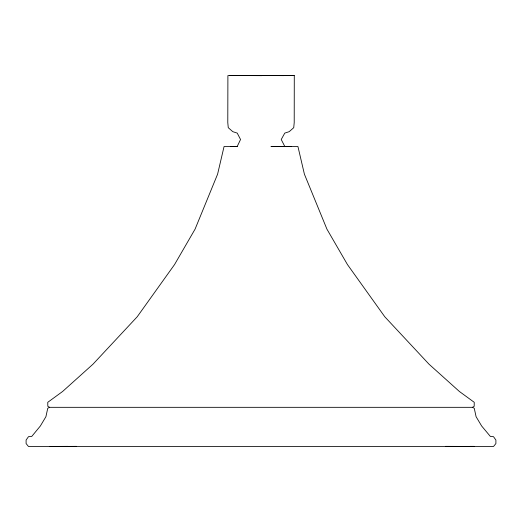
<?xml version="1.0" encoding="UTF-8"?>
<svg xmlns="http://www.w3.org/2000/svg" width="522" height="522" viewBox="0 0 522 522"><rect width="100%" height="100%" fill="white"/><g stroke="black" fill="none" stroke-linecap="round" stroke-linejoin="round"><path stroke-width="0.78" d="M230.744 146.512L237.21 146.46L240.544 139.505L237.236 133.11L232.773 131.661L228.258 127.668L227.788 122.559L227.899 75.605L294.284 75.605L294.212 122.559L293.742 127.668L289.227 131.661L284.764 133.11L281.234 139.505L284.79 146.46L291.256 146.512M472.39 407.323L474.25 408.256L476.09 416.706L481.643 425.991L490.373 436.444L493.525 436.692L495.9 440.059L495.9 443.556L493.571 446.434L28.429 446.434L26.1 443.556L26.1 440.059L28.475 436.692L31.764 436.412L40.357 425.991L45.91 416.706L47.75 408.256L49.61 407.323L472.39 407.323L474.185 406.351L474.237 402.312L459.386 391.474L428.999 364.173L384.799 316.789L347.45 264.563L326.916 229.112L304.398 174.159L297.938 146.512L270.97 146.46L284.79 146.46M229.471 75.605L294.284 75.605M60.141 446.434L76.427 446.356M237.308 146.506L224.062 146.512L217.602 174.159L195.084 229.112L174.55 264.563L137.201 316.789L93.001 364.173L62.614 391.474L47.763 402.312L47.815 406.351L49.61 407.323M50.008 446.434L68.049 446.356M470.139 446.356L474.178 446.356M246.136 75.605L261.77 75.638L238.267 75.566M271.505 75.586L283.746 75.638M445.573 446.356L471.992 446.434"/></g></svg>
